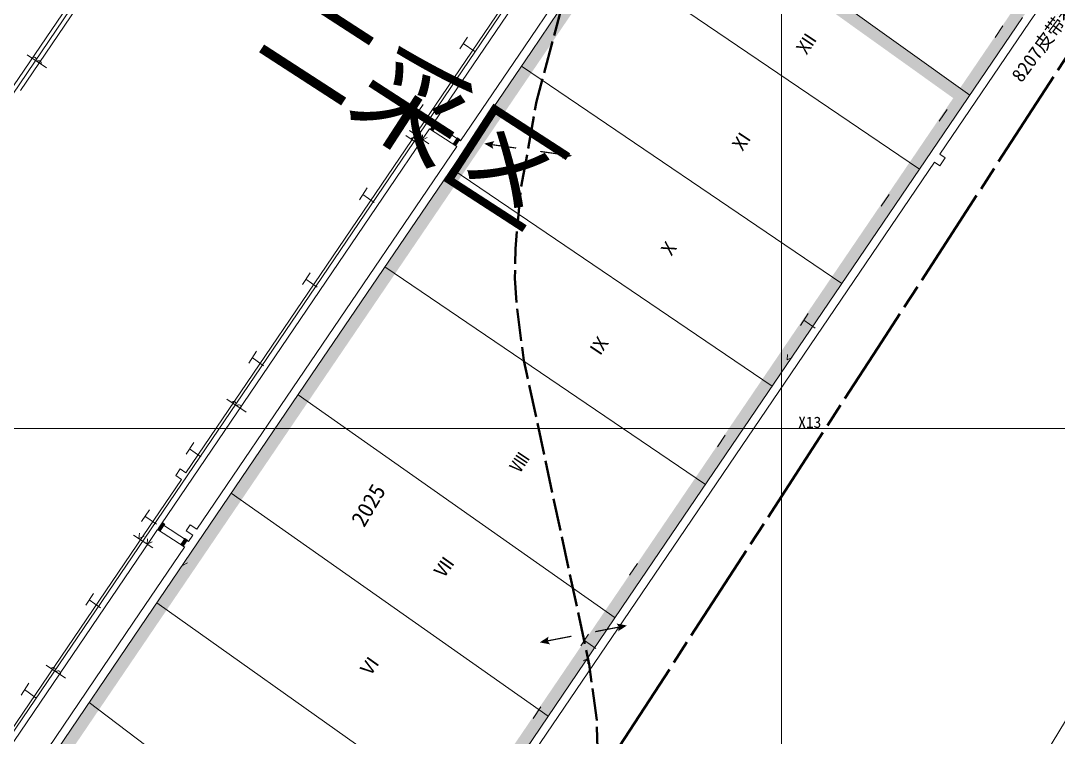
# Model space of a CAD drawing. Header units: inches. Extents: x 19725493 to 19730068, y 4137932 to 4142732.
# Drawn here: x 19727029 to 19727672, y 4139809 to 4140253 of the extents above; entities that cross this region are included whole.
import ezdxf

# ---------------------------------------------------------------- set-up
doc = ezdxf.new("R2010")
doc.units = ezdxf.units.IN
doc.header["$MEASUREMENT"] = 0
doc.linetypes.add('推测向背斜轴', pattern=[0.022, 0.01, -0.002, 0.01])
doc.linetypes.add('采区边界_1', pattern=[0.03, 0.0125, -0.001, 0.003, -0.001, 0.0125])
doc.layers.get('0').update_dxf_attribs({"lineweight": 0})
for name, color, linetype, lineweight in [('主要大巷', 7, 'Continuous', 0), ('图形修饰', 7, 'Continuous', 0), ('工作面回采月份', 7, 'Continuous', 15), ('工作面编号', 7, 'Continuous', 0), ('次要巷道', 7, 'Continuous', 0), ('煤巷', 7, 'Continuous', 0), ('经纬网', 7, 'Continuous', 0), ('通风系统图', 7, 'Continuous', 0), ('采区边界线', 7, 'Continuous', 0), ('采空区边界颜色', 7, 'Continuous', 15), ('防尘', 7, 'Continuous', 0)]:
    doc.layers.add(name, color=color, linetype=linetype, lineweight=lineweight)
doc.styles.add('仿宋', font='')
doc.styles.add('宋体', font='')
doc.styles.add('黑体', font='')
doc.styles.get('仿宋').set_extended_font_data('仿宋')
doc.styles.get('宋体').set_extended_font_data('宋体')
doc.styles.get('黑体').set_extended_font_data('黑体')

# ---------------------------------------------------------------- blocks, each defined once
blk = doc.blocks.new('一般背斜轴')
for points in [[(0, 27.5), (2.43, 21.48), (0, 22.5), (-2.43, 21.48)], [(2.43, -21.48), (0, -27.5), (-2.43, -21.48), (0, -22.5)]]:
    blk.add_hatch(color=0).paths.add_polyline_path(points, flags=17)
at = {"color": 0, "const_width": 0.75}
for points in [[(0, 22.5), (0, 7.5)], [(0, -22.5), (0, -7.5)]]:
    blk.add_lwpolyline(points, dxfattribs=at)

msp = doc.modelspace()

# ---------------------------------------------------------------- hatches: boundary and pattern name
at = {"layer": '图形修饰', "true_color": 0xffc800}
msp.add_hatch(color=40, dxfattribs=at).paths.add_polyline_path([(19727616.83, 4140206.66), (19727669.79, 4140284.68), (19727663.58, 4140288.89), (19727610.62, 4140210.87)], flags=17)
at = {"layer": '通风系统图', "true_color": 0xff0000}
for points in [[(19727285.41, 4140190.27), (19727282.51, 4140185.96), (19727284.54, 4140184.59), (19727287.44, 4140188.9)], [(19727299.23, 4140180.64), (19727296.33, 4140176.33), (19727298.37, 4140174.96), (19727301.27, 4140179.27)], [(19727116.45, 4139942.23), (19727113.55, 4139937.91), (19727115.59, 4139936.55), (19727118.49, 4139940.86)], [(19727130.42, 4139932.31), (19727127.52, 4139928), (19727129.56, 4139926.63), (19727132.46, 4139930.94)]]:
    msp.add_hatch(color=1, dxfattribs=at).paths.add_polyline_path(points, flags=17)
at = {"layer": '采空区边界颜色', "true_color": 0x57149c}
msp.add_hatch(color=194, dxfattribs=at).paths.add_polyline_path([(19726956.33, 4139660.9), (19727421.62, 4140346.4), (19727616.83, 4140206.66), (19727152.66, 4139522.8), (19726956.33, 4139660.9), (19726966.68, 4139662.79), (19727150.74, 4139533.33), (19727606.51, 4140204.82), (19727423.51, 4140335.83), (19726966.68, 4139662.79)], flags=17)

# ---------------------------------------------------------------- linework, layer by layer
at = {"layer": '次要巷道', "color": 1, "linetype": '推测向背斜轴', "lineweight": 40, "ltscale": 2000, "true_color": 0xff0000, "flags": 128}
msp.add_lwpolyline([(19727329.77, 4139514.28), (19727366.68, 4139637.57), (19727376.44, 4139679.32), (19727383.79, 4139731.59), (19727386.71, 4139784.29), (19727385.66, 4139819.38), (19727381, 4139853.95), (19727340.55, 4140042.23), (19727336.06, 4140076.23), (19727334.99, 4140093.2), (19727335.25, 4140111.5), (19727338.6, 4140148.04), (19727348.38, 4140202.64), (19727367.74, 4140274.98), (19727406.57, 4140382.24), (19727471.63, 4140521.91), (19727508.78, 4140589.6), (19727549.26, 4140654.76), (19727643.4, 4140782.03)], dxfattribs=at)
at = {"layer": '煤巷', "lineweight": 9}
for p, q in [((19727024.37, 4140212.46), (19727164.75, 4140419.27)), ((19727028.67, 4140209.53), (19727169.05, 4140416.35)), ((19727653.85, 4140251.93), (19727759.15, 4140407.08)), ((19727421.62, 4140346.4), (19727616.83, 4140206.66)), ((19727248.71, 4140145.79), (19727372.05, 4140327.51)), ((19727284.53, 4140189.3), (19727376.36, 4140324.59)), ((19727340.86, 4140236.68), (19727385.98, 4140303.15)), ((19727345.16, 4140233.76), (19727393.09, 4140304.37)), ((19727387.08, 4140295.52), (19727585.66, 4140160.73)), ((19727405.59, 4139895.44), (19727649.49, 4140254.78)), ((19727598.23, 4140170), (19727653.85, 4140251.93)), ((19727212.55, 4140038.39), (19727345.16, 4140233.76)), ((19727301.27, 4140178.35), (19727340.86, 4140236.68)), ((19727339.01, 4140224.69), (19727537.59, 4140089.91)), ((19727253.01, 4140142.86), (19727282.17, 4140185.82)), ((19727208.25, 4140041.31), (19727298.91, 4140174.87)), ((19727598.17, 4140162.78), (19727601.54, 4140167.75)), ((19727601.54, 4140167.75), (19727598.23, 4140170)), ((19727295.82, 4140161.07), (19727494.4, 4140026.28)), ((19727409.89, 4139892.52), (19727594.86, 4140165.03)), ((19727598.17, 4140162.78), (19727594.86, 4140165.03)), ((19727116.02, 4139941.04), (19727253.01, 4140142.86)), ((19727131.2, 4139972.66), (19727248.71, 4140145.79)), ((19727254.49, 4140100.17), (19727453.07, 4139965.38)), ((19727103.08, 4139877.1), (19727212.55, 4140038.39)), ((19727137.86, 4139937.6), (19727208.25, 4140041.31)), ((19727397, 4139882.79), (19727200.74, 4140020.99)), ((19727124.83, 4139970.94), (19727127.64, 4139975.07)), ((19727131.2, 4139972.66), (19727127.64, 4139975.07)), ((19727104.69, 4139933.6), (19727128.39, 4139968.52)), ((19727128.39, 4139968.52), (19727124.83, 4139970.94)), ((19727355.56, 4139821.73), (19727159.3, 4139959.92)), ((19727108.99, 4139930.68), (19727113.66, 4139937.56)), ((19727131.42, 4139936.66), (19727133.89, 4139940.3)), ((19727131.42, 4139936.66), (19727135.39, 4139933.96)), ((19727133.89, 4139940.3), (19727137.86, 4139937.6)), ((19726986.98, 4139760.18), (19727104.69, 4139933.6)), ((19726991.28, 4139757.26), (19727108.99, 4139930.68)), ((19727132.76, 4139930.09), (19727135.39, 4139933.96)), ((19727098.78, 4139880.02), (19727130.4, 4139926.61)), ((19727113.24, 4139892.08), (19727308.94, 4139753.05)), ((19727309.6, 4139754.02), (19727405.59, 4139895.44)), ((19727313.9, 4139751.1), (19727409.89, 4139892.52)), ((19726958.03, 4139672.66), (19727098.78, 4139880.02)), ((19726962.34, 4139669.74), (19727103.08, 4139877.1)), ((19727262.89, 4139685.2), (19727071.24, 4139830.19))]:
    msp.add_line(p, q, dxfattribs=at)
at = {"layer": '煤巷', "lineweight": 9, "flags": 128}
for points in [[(19727284.53, 4140189.3), (19727301.27, 4140178.35)], [(19727282.17, 4140185.82), (19727298.91, 4140174.87)], [(19727113.66, 4139937.56), (19727130.43, 4139926.59)], [(19727116.02, 4139941.04), (19727132.79, 4139930.07)]]:
    msp.add_lwpolyline(points, dxfattribs=at)
at = {"layer": '煤巷', "color": 18, "lineweight": 9, "true_color": 0x260000, "flags": 128}
msp.add_lwpolyline([(19727796.8, 4140018.29), (19727611.8, 4139712.96), (19727608.41, 4139707.85), (19727598.62, 4139691.69), (19727596.76, 4139688.61), (19727575.62, 4139653.03), (19727573.82, 4139650.05), (19727541.4, 4139597.26)], dxfattribs=at)
at = {"layer": '经纬网', "color": 18, "lineweight": 9, "true_color": 0x260000, "flags": 128}
for points in [[(19727500.09, 4138000), (19727500.09, 4142500)], [(19725999.81, 4140000), (19730000, 4140000)]]:
    msp.add_lwpolyline(points, dxfattribs=at)
at = {"layer": '采区边界线', "color": 1, "linetype": '采区边界_1', "lineweight": 50, "ltscale": 5000, "true_color": 0xff0000, "flags": 128}
msp.add_lwpolyline([(19727015.95, 4139210.91), (19727559.81, 4140050.08), (19727752.3, 4140347.07)], dxfattribs=at)
at = {"layer": '防尘', "color": 5, "linetype": 'Continuous', "lineweight": 20, "true_color": 0x0000ff}
for p, q in [((19726999.35, 4140171.2), (19727429.48, 4140805.02)), ((19726999.35, 4140171.2), (19727429.48, 4140805.02)), ((19726999.35, 4140171.2), (19727429.48, 4140805.02)), ((19726999.35, 4140171.2), (19727429.48, 4140805.02)), ((19726927.15, 4139669.15), (19727657.5, 4140745.4)), ((19726927.15, 4139669.15), (19727657.5, 4140745.4)), ((19726927.15, 4139669.15), (19727657.5, 4140745.4)), ((19726927.15, 4139669.15), (19727657.5, 4140745.4))]:
    msp.add_line(p, q, dxfattribs=at)
at = {"layer": '防尘', "color": 7, "linetype": 'Continuous', "lineweight": 15}
for p, q in [((19727632.51, 4140242.37), (19727637.33, 4140249.63)), ((19727632.51, 4140242.37), (19727637.33, 4140249.63)), ((19727632.51, 4140242.37), (19727637.33, 4140249.63)), ((19727632.51, 4140242.37), (19727637.33, 4140249.63)), ((19727300.89, 4140235.31), (19727305.7, 4140242.58)), ((19727300.89, 4140235.31), (19727305.7, 4140242.58)), ((19727300.89, 4140235.31), (19727305.7, 4140242.58)), ((19727300.89, 4140235.31), (19727305.7, 4140242.58)), ((19727310.05, 4140233.66), (19727302.95, 4140238.63)), ((19727310.05, 4140233.66), (19727302.95, 4140238.63)), ((19727310.05, 4140233.66), (19727302.95, 4140238.63)), ((19727310.05, 4140233.66), (19727302.95, 4140238.63)), ((19727044.74, 4140223.54), (19727032.81, 4140231.62)), ((19727044.74, 4140223.54), (19727032.81, 4140231.62)), ((19727044.74, 4140223.54), (19727032.81, 4140231.62)), ((19727044.74, 4140223.54), (19727032.81, 4140231.62)), ((19727273.29, 4140193.69), (19727278.11, 4140200.96)), ((19727273.29, 4140193.69), (19727278.11, 4140200.96)), ((19727273.29, 4140193.69), (19727278.11, 4140200.96)), ((19727273.29, 4140193.69), (19727278.11, 4140200.96)), ((19727282.46, 4140192.04), (19727275.36, 4140197.01)), ((19727282.46, 4140192.04), (19727275.36, 4140197.01)), ((19727282.46, 4140192.04), (19727275.36, 4140197.01)), ((19727282.46, 4140192.04), (19727275.36, 4140197.01)), ((19727597.85, 4140190.53), (19727602.67, 4140197.8)), ((19727597.85, 4140190.53), (19727602.67, 4140197.8)), ((19727597.85, 4140190.53), (19727602.67, 4140197.8)), ((19727597.85, 4140190.53), (19727602.67, 4140197.8)), ((19727279.32, 4140173.59), (19727267.35, 4140181.6)), ((19727279.32, 4140173.59), (19727267.35, 4140181.6)), ((19727279.32, 4140173.59), (19727267.35, 4140181.6)), ((19727279.32, 4140173.59), (19727267.35, 4140181.6)), ((19727281.57, 4140176.57), (19727269.64, 4140184.65)), ((19727281.57, 4140176.57), (19727269.64, 4140184.65)), ((19727281.57, 4140176.57), (19727269.64, 4140184.65)), ((19727281.57, 4140176.57), (19727269.64, 4140184.65)), ((19727272.39, 4140182.31), (19727272.63, 4140185.6)), ((19727272.39, 4140182.31), (19727272.63, 4140185.6)), ((19727272.39, 4140182.31), (19727272.63, 4140185.6)), ((19727272.39, 4140182.31), (19727272.63, 4140185.6)), ((19727272.39, 4140182.31), (19727275.49, 4140183.79)), ((19727272.39, 4140182.31), (19727275.49, 4140183.79)), ((19727272.39, 4140182.31), (19727275.49, 4140183.79)), ((19727272.39, 4140182.31), (19727275.49, 4140183.79)), ((19727277.44, 4140178.86), (19727277.68, 4140182.15)), ((19727277.44, 4140178.86), (19727277.68, 4140182.15)), ((19727277.44, 4140178.86), (19727277.68, 4140182.15)), ((19727277.44, 4140178.86), (19727277.68, 4140182.15)), ((19727277.44, 4140178.86), (19727280.54, 4140180.34)), ((19727277.44, 4140178.86), (19727280.54, 4140180.34)), ((19727277.44, 4140178.86), (19727280.54, 4140180.34)), ((19727277.44, 4140178.86), (19727280.54, 4140180.34)), ((19727299.44, 4140165.66), (19727302.54, 4140167.14)), ((19727299.44, 4140165.66), (19727302.54, 4140167.14)), ((19727299.44, 4140165.66), (19727302.54, 4140167.14)), ((19727299.44, 4140165.66), (19727302.54, 4140167.14)), ((19727238.63, 4140141.86), (19727243.45, 4140149.12)), ((19727238.63, 4140141.86), (19727243.45, 4140149.12)), ((19727238.63, 4140141.86), (19727243.45, 4140149.12)), ((19727238.63, 4140141.86), (19727243.45, 4140149.12)), ((19727247.79, 4140140.2), (19727240.7, 4140145.17)), ((19727247.79, 4140140.2), (19727240.7, 4140145.17)), ((19727247.79, 4140140.2), (19727240.7, 4140145.17)), ((19727247.79, 4140140.2), (19727240.7, 4140145.17)), ((19727561.93, 4140137.86), (19727566.75, 4140145.13)), ((19727561.93, 4140137.86), (19727566.74, 4140145.13)), ((19727561.93, 4140137.86), (19727566.75, 4140145.13)), ((19727561.93, 4140137.86), (19727566.74, 4140145.13)), ((19727561.93, 4140137.86), (19727566.75, 4140145.13)), ((19727561.93, 4140137.86), (19727566.74, 4140145.13)), ((19727561.93, 4140137.86), (19727566.75, 4140145.13)), ((19727561.93, 4140137.86), (19727566.74, 4140145.13)), ((19727203.35, 4140089.26), (19727208.16, 4140096.52)), ((19727203.35, 4140089.26), (19727208.16, 4140096.52)), ((19727203.35, 4140089.26), (19727208.16, 4140096.52)), ((19727203.35, 4140089.26), (19727208.16, 4140096.52)), ((19727212.51, 4140087.61), (19727205.41, 4140092.58)), ((19727212.51, 4140087.61), (19727205.41, 4140092.58)), ((19727212.51, 4140087.61), (19727205.41, 4140092.58)), ((19727212.51, 4140087.61), (19727205.41, 4140092.58)), ((19727511.89, 4140063.98), (19727516.7, 4140071.25)), ((19727511.89, 4140063.98), (19727516.7, 4140071.25)), ((19727511.89, 4140063.98), (19727516.7, 4140071.25)), ((19727511.89, 4140063.98), (19727516.7, 4140071.25)), ((19727511.89, 4140063.98), (19727516.7, 4140071.24)), ((19727511.89, 4140063.98), (19727516.7, 4140071.24)), ((19727511.89, 4140063.98), (19727516.7, 4140071.24)), ((19727511.89, 4140063.98), (19727516.7, 4140071.24)), ((19727521.05, 4140062.32), (19727513.95, 4140067.3)), ((19727521.05, 4140062.33), (19727513.95, 4140067.3)), ((19727521.05, 4140062.32), (19727513.95, 4140067.3)), ((19727521.05, 4140062.33), (19727513.95, 4140067.3)), ((19727521.05, 4140062.32), (19727513.95, 4140067.3)), ((19727521.05, 4140062.33), (19727513.95, 4140067.3)), ((19727521.05, 4140062.32), (19727513.95, 4140067.3)), ((19727521.05, 4140062.33), (19727513.95, 4140067.3)), ((19727170.18, 4140040.65), (19727174.99, 4140047.91)), ((19727170.18, 4140040.65), (19727174.99, 4140047.91)), ((19727170.18, 4140040.65), (19727174.99, 4140047.91)), ((19727170.18, 4140040.65), (19727174.99, 4140047.91)), ((19727503.61, 4140042.58), (19727503.86, 4140045.87)), ((19727503.61, 4140042.58), (19727503.86, 4140045.87)), ((19727503.61, 4140042.58), (19727503.86, 4140045.87)), ((19727503.61, 4140042.58), (19727503.86, 4140045.87)), ((19727179.34, 4140039), (19727172.24, 4140043.97)), ((19727179.34, 4140039), (19727172.24, 4140043.97)), ((19727179.34, 4140039), (19727172.24, 4140043.97)), ((19727179.34, 4140039), (19727172.24, 4140043.97)), ((19727503.61, 4140042.58), (19727506.72, 4140044.06)), ((19727503.61, 4140042.58), (19727506.72, 4140044.06)), ((19727503.61, 4140042.58), (19727506.72, 4140044.06)), ((19727503.61, 4140042.58), (19727506.72, 4140044.06)), ((19727168.4, 4140010.16), (19727156.47, 4140018.23)), ((19727168.4, 4140010.16), (19727156.47, 4140018.23)), ((19727168.4, 4140010.16), (19727156.47, 4140018.23)), ((19727168.4, 4140010.16), (19727156.47, 4140018.23)), ((19727460.44, 4139988.69), (19727465.26, 4139995.96)), ((19727460.44, 4139988.69), (19727465.25, 4139995.96)), ((19727460.44, 4139988.69), (19727465.26, 4139995.96)), ((19727460.44, 4139988.69), (19727465.25, 4139995.96)), ((19727460.44, 4139988.69), (19727465.26, 4139995.96)), ((19727460.44, 4139988.69), (19727465.25, 4139995.96)), ((19727460.44, 4139988.69), (19727465.26, 4139995.96)), ((19727460.44, 4139988.69), (19727465.25, 4139995.96)), ((19727131.36, 4139984.07), (19727136.17, 4139991.33)), ((19727131.36, 4139984.07), (19727136.17, 4139991.33)), ((19727131.36, 4139984.07), (19727136.17, 4139991.33)), ((19727131.36, 4139984.07), (19727136.17, 4139991.33)), ((19727140.52, 4139982.41), (19727133.42, 4139987.39)), ((19727140.52, 4139982.41), (19727133.42, 4139987.39)), ((19727140.52, 4139982.41), (19727133.42, 4139987.39)), ((19727140.52, 4139982.41), (19727133.42, 4139987.39)), ((19727103.76, 4139942.45), (19727108.58, 4139949.71)), ((19727103.76, 4139942.45), (19727108.58, 4139949.71)), ((19727103.76, 4139942.45), (19727108.58, 4139949.71)), ((19727103.76, 4139942.45), (19727108.58, 4139949.71)), ((19727112.93, 4139940.8), (19727105.83, 4139945.77)), ((19727112.93, 4139940.8), (19727105.83, 4139945.77)), ((19727112.93, 4139940.8), (19727105.83, 4139945.77)), ((19727112.93, 4139940.8), (19727105.83, 4139945.77)), ((19727110.77, 4139926.02), (19727098.8, 4139934.03)), ((19727110.77, 4139926.02), (19727098.8, 4139934.03)), ((19727110.77, 4139926.02), (19727098.8, 4139934.03)), ((19727110.77, 4139926.02), (19727098.8, 4139934.03)), ((19727102.11, 4139931.87), (19727102.36, 4139935.16)), ((19727102.11, 4139931.87), (19727102.36, 4139935.16)), ((19727102.11, 4139931.87), (19727102.36, 4139935.16)), ((19727102.11, 4139931.87), (19727102.36, 4139935.16)), ((19727102.11, 4139931.87), (19727105.22, 4139933.35)), ((19727102.11, 4139931.87), (19727105.22, 4139933.35)), ((19727102.11, 4139931.87), (19727105.22, 4139933.35)), ((19727102.11, 4139931.87), (19727105.22, 4139933.35)), ((19727107.16, 4139928.42), (19727107.41, 4139931.71)), ((19727107.16, 4139928.42), (19727107.41, 4139931.71)), ((19727107.16, 4139928.42), (19727107.41, 4139931.71)), ((19727107.16, 4139928.42), (19727107.41, 4139931.71)), ((19727107.16, 4139928.42), (19727110.27, 4139929.9)), ((19727107.16, 4139928.42), (19727110.27, 4139929.9)), ((19727107.16, 4139928.42), (19727110.27, 4139929.9)), ((19727107.16, 4139928.42), (19727110.27, 4139929.9)), ((19727129.15, 4139915.23), (19727132.26, 4139916.71)), ((19727129.15, 4139915.23), (19727132.26, 4139916.71)), ((19727129.15, 4139915.23), (19727132.26, 4139916.71)), ((19727129.15, 4139915.23), (19727132.26, 4139916.71)), ((19727406.03, 4139909.14), (19727410.84, 4139916.41)), ((19727406.03, 4139909.14), (19727410.84, 4139916.41)), ((19727406.03, 4139909.14), (19727410.84, 4139916.41)), ((19727406.03, 4139909.14), (19727410.84, 4139916.41)), ((19727406.03, 4139909.14), (19727410.84, 4139916.41)), ((19727406.03, 4139909.14), (19727410.84, 4139916.41)), ((19727406.03, 4139909.14), (19727410.84, 4139916.41)), ((19727406.03, 4139909.14), (19727410.84, 4139916.41)), ((19727069.1, 4139890.61), (19727073.92, 4139897.88)), ((19727069.1, 4139890.61), (19727073.92, 4139897.88)), ((19727069.1, 4139890.61), (19727073.92, 4139897.88)), ((19727069.1, 4139890.61), (19727073.92, 4139897.88)), ((19727078.27, 4139888.96), (19727071.17, 4139893.93)), ((19727078.27, 4139888.96), (19727071.17, 4139893.93)), ((19727078.27, 4139888.96), (19727071.17, 4139893.93)), ((19727078.27, 4139888.96), (19727071.17, 4139893.93)), ((19727375.84, 4139865.41), (19727380.65, 4139872.68)), ((19727375.84, 4139865.41), (19727380.65, 4139872.68)), ((19727375.84, 4139865.41), (19727380.65, 4139872.68)), ((19727375.84, 4139865.41), (19727380.65, 4139872.68)), ((19727385.09, 4139863.73), (19727377.99, 4139868.7)), ((19727385.09, 4139863.73), (19727377.99, 4139868.7)), ((19727385.09, 4139863.73), (19727377.99, 4139868.7)), ((19727385.09, 4139863.73), (19727377.99, 4139868.7)), ((19727385.09, 4139863.73), (19727378, 4139868.7)), ((19727385.09, 4139863.73), (19727378, 4139868.7)), ((19727385.09, 4139863.73), (19727378, 4139868.7)), ((19727385.09, 4139863.73), (19727378, 4139868.7)), ((19727056.54, 4139845.33), (19727044.62, 4139853.4)), ((19727056.54, 4139845.33), (19727044.62, 4139853.4)), ((19727056.54, 4139845.33), (19727044.62, 4139853.4)), ((19727056.54, 4139845.33), (19727044.62, 4139853.4)), ((19727029.06, 4139834.89), (19727033.87, 4139842.16)), ((19727029.06, 4139834.89), (19727033.87, 4139842.16)), ((19727029.06, 4139834.89), (19727033.87, 4139842.16)), ((19727029.06, 4139834.89), (19727033.87, 4139842.16)), ((19727038.22, 4139833.24), (19727031.12, 4139838.21)), ((19727038.22, 4139833.24), (19727031.12, 4139838.21)), ((19727038.22, 4139833.24), (19727031.12, 4139838.21)), ((19727038.22, 4139833.24), (19727031.12, 4139838.21)), ((19727346.28, 4139820.29), (19727351.09, 4139827.56)), ((19727346.28, 4139820.29), (19727351.09, 4139827.56)), ((19727346.28, 4139820.29), (19727351.09, 4139827.56)), ((19727346.28, 4139820.29), (19727351.09, 4139827.56))]:
    msp.add_line(p, q, dxfattribs=at)
for centre in [(19727036.24, 4140227.67), (19727036.24, 4140227.67), (19727036.24, 4140227.67), (19727036.24, 4140227.67), (19727039.44, 4140225.51), (19727039.44, 4140225.51), (19727039.44, 4140225.51), (19727039.44, 4140225.51), (19727271.35, 4140177.83), (19727271.35, 4140177.83), (19727271.35, 4140177.83), (19727271.35, 4140177.83), (19727274.55, 4140175.67), (19727274.55, 4140175.67), (19727274.55, 4140175.67), (19727274.55, 4140175.67), (19727159.91, 4140014.28), (19727159.91, 4140014.28), (19727159.91, 4140014.28), (19727159.91, 4140014.28), (19727163.1, 4140012.12), (19727163.1, 4140012.12), (19727163.1, 4140012.12), (19727163.1, 4140012.12), (19727048.05, 4139849.46), (19727048.05, 4139849.46), (19727048.05, 4139849.46), (19727048.05, 4139849.46), (19727377.96, 4139854.14), (19727377.96, 4139854.14), (19727377.96, 4139854.14), (19727377.96, 4139854.14), (19727051.25, 4139847.29), (19727051.25, 4139847.29), (19727051.25, 4139847.29), (19727051.25, 4139847.29)]:
    msp.add_ellipse(centre, major_axis=(1.59, 2.34), ratio=0.616162, start_param=5.207066, end_param=7.359305, dxfattribs=at)

# ---------------------------------------------------------------- block references
at = {"layer": '次要巷道', "color": 1, "true_color": 0xff0000}
for p, rotation in [((19727343.18, 4140172.82), 262.0073448731004), ((19727377.36, 4139872.72), 280.9244991785223)]:
    msp.add_blockref('一般背斜轴', p, dxfattribs=dict(at, rotation=rotation))

# ---------------------------------------------------------------- texts
at = {"color": 7, "style": '黑体'}
msp.add_text('X13', height=7, dxfattribs=at).set_placement((19727510.48, 4140000.43))
at = {"layer": '主要大巷', "color": 18, "true_color": 0x260000, "style": '仿宋'}
msp.add_text('8207皮带巷', height=8.5, rotation=53.56989, dxfattribs=at).set_placement((19727648.83, 4140213.95))
at = {"layer": '工作面回采月份', "color": 7, "style": '宋体'}
for s, p in [('Ⅻ', (19727515.78, 4140231.37)), ('Ⅺ', (19727475.61, 4140170.82)), ('Ⅹ', (19727430.57, 4140104.5)), ('Ⅸ', (19727387.41, 4140044.14)), ('Ⅷ', (19727338.15, 4139972))]:
    msp.add_text(s, height=8.5, rotation=56.34176, dxfattribs=at).set_placement(p)
at = {"layer": '工作面编号', "color": 7, "style": '宋体'}
msp.add_text('2025', height=10, rotation=59.40072, dxfattribs=at).set_placement((19727241.56, 4139938.26))
at = {"layer": '煤巷', "style": '宋体'}
for s, p in [('Ⅶ', (19727291.11, 4139907.03)), ('Ⅵ', (19727245.07, 4139845.77))]:
    msp.add_text(s, height=8.5, rotation=54.52037, dxfattribs=at).set_placement(p)
at = {"layer": '采区边界线', "color": 1, "true_color": 0xff0000, "style": '宋体'}
msp.add_text('二采区', height=50, rotation=327.05895, dxfattribs=at).set_placement((19727172.51, 4140234.2))

doc.saveas('drawing.dxf')
